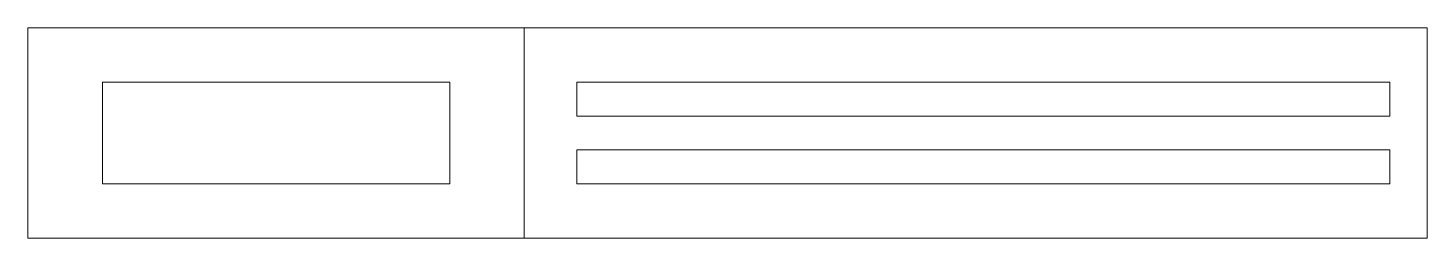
# Model space of a CAD drawing. Header units: millimetres. Extents: x -44 to 782, y -32 to 92.
import ezdxf

# ---------------------------------------------------------------- set-up
doc = ezdxf.new("R2010")
doc.units = ezdxf.units.MM
doc.layers.get('0').update_dxf_attribs({"linetype": 'CONTINUOUS', "lineweight": 0})
doc.layers.add('ledsurround', color=3, linetype='CONTINUOUS', lineweight=0)
doc.layers.add('surround', color=5, linetype='CONTINUOUS', lineweight=0)

msp = doc.modelspace()

# ---------------------------------------------------------------- linework, layer by layer
for p, q in [((205, 60), (0, 60)), ((0, 60), (0, 0)), ((205, 0), (205, 60)), ((760, 60), (280, 60)), ((280, 60), (280, 40)), ((760, 40), (760, 60)), ((280, 40), (760, 40)), ((760, 20), (280, 20)), ((280, 20), (280, 0)), ((760, 20), (760, 0)), ((0, 0), (205, 0)), ((280, 0), (760, 0))]:
    msp.add_line(p, q)
at = {"layer": 'ledsurround'}
for p, q in [((782, 92), (249, 92)), ((249, 92), (249, -32)), ((782, -32), (782, 92)), ((249, -32), (249, -32)), ((249, -32), (249, -32)), ((249, -32), (249, -32)), ((249, -32), (249, -32)), ((249, -32), (782, -32))]:
    msp.add_line(p, q, dxfattribs=at)
at = {"layer": 'surround'}
for p, q in [((249, 92), (-44, 92)), ((-44, 92), (-44, -32)), ((249, -32), (249, 92)), ((-44, -32), (249, -32))]:
    msp.add_line(p, q, dxfattribs=at)

doc.saveas('drawing.dxf')
